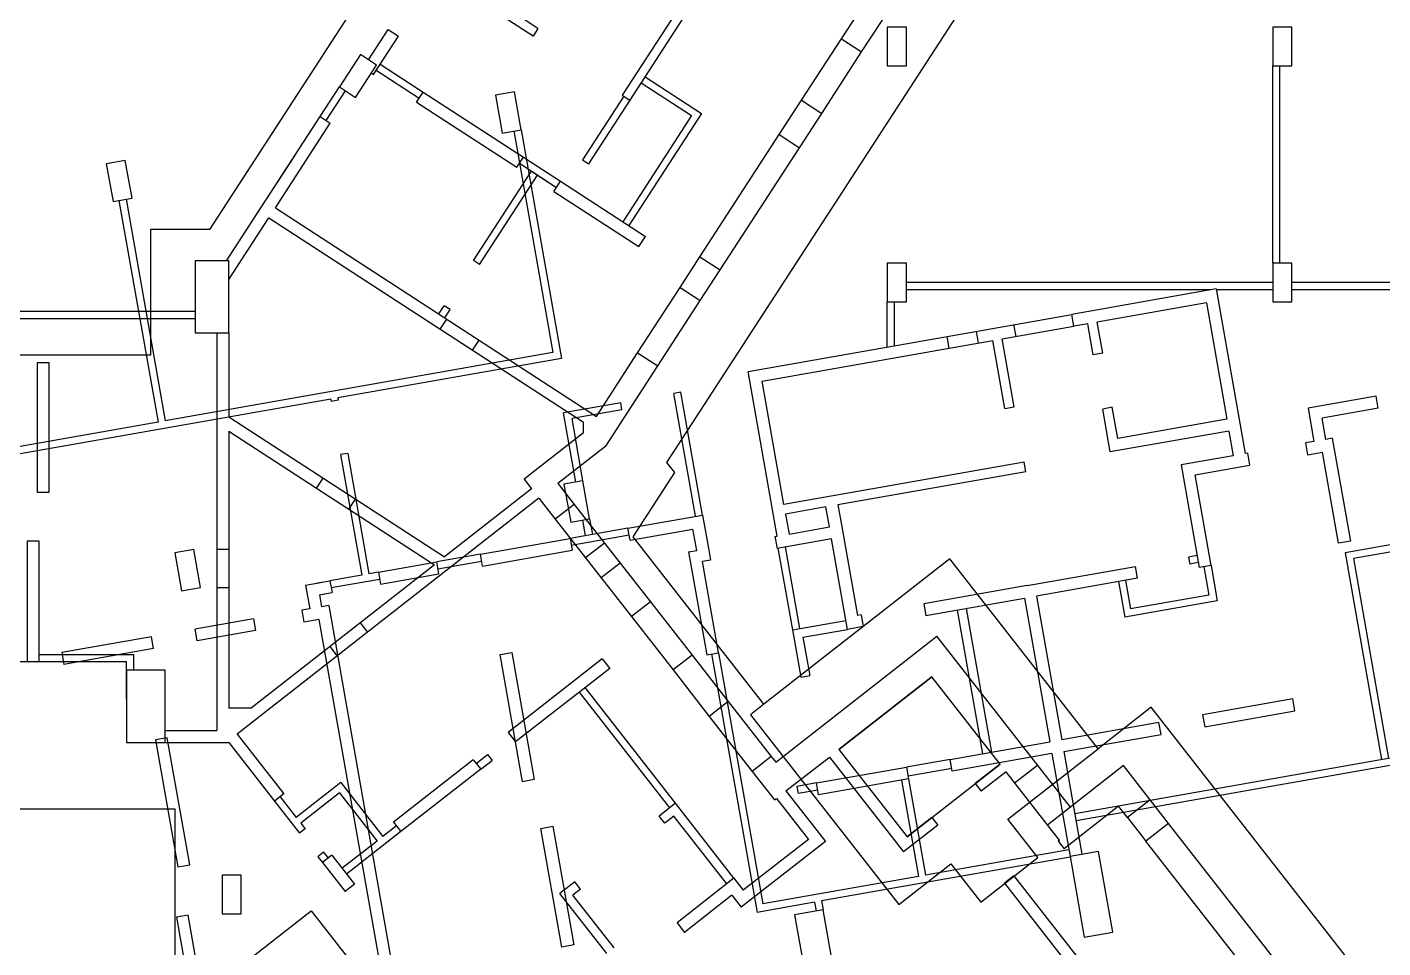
# Model space of a CAD drawing. Header units: metres. Extents: x -681087 to 1033303, y 74272 to 2630761.
# Drawn here: x 54188 to 82328, y 2317198 to 2336304 of the extents above; entities that cross this region are included whole.
import ezdxf

# ---------------------------------------------------------------- set-up
doc = ezdxf.new("R2010")
doc.units = ezdxf.units.M
for name, color, linetype in [('SKELETON_CLEAN', 7, 'Continuous'), ('SKELETON_ISOLATED', 1, 'Continuous'), ('SKELETON_ORIGINAL', 8, 'Continuous')]:
    doc.layers.add(name, color=color, linetype=linetype)

msp = doc.modelspace()

# ---------------------------------------------------------------- linework, layer by layer
at = {"layer": 'SKELETON_CLEAN'}
for p, q in [((67468, 2327272), (79208, 2345349)), ((62025, 2338342), (57976, 2332108)), ((64688, 2336118), (62721, 2337395)), ((67862, 2336930), (66539, 2334892)), ((68021, 2336826), (66698, 2334788)), ((71090, 2336062), (71727, 2337043)), ((71509, 2335789), (72147, 2336770)), ((64791, 2336277), (64460, 2336492)), ((61275, 2335627), (61683, 2336256)), ((61683, 2336256), (61893, 2336120)), ((64791, 2336277), (64688, 2336118)), ((72441, 2336304), (72041, 2336304)), ((72041, 2336304), (72041, 2335504)), ((72441, 2335504), (72441, 2336304)), ((80441, 2336304), (80041, 2336304)), ((80041, 2336304), (80041, 2335504)), ((80441, 2335504), (80441, 2336304)), ((61376, 2335323), (61893, 2336120)), ((70262, 2334787), (71090, 2336062)), ((71090, 2336062), (71509, 2335789)), ((61107, 2335736), (60671, 2335065)), ((61443, 2335518), (61107, 2335736)), ((70681, 2334514), (71509, 2335789)), ((61007, 2334847), (61443, 2335518)), ((61515, 2335537), (62408, 2334957)), ((72041, 2335504), (72441, 2335504)), ((80041, 2331404), (80041, 2335504)), ((80041, 2335504), (80441, 2335504)), ((61334, 2335350), (61376, 2335323)), ((66932, 2335149), (67980, 2334468)), ((67014, 2335275), (68188, 2334512)), ((60271, 2334449), (60671, 2335065)), ((60671, 2335065), (61007, 2334847)), ((62272, 2334747), (62408, 2334957)), ((62408, 2334957), (64488, 2333606)), ((64301, 2334964), (63907, 2334895)), ((63907, 2334895), (64046, 2334107)), ((64440, 2334176), (64301, 2334964)), ((66572, 2334870), (65714, 2333549)), ((66539, 2334892), (66698, 2334788)), ((62272, 2334747), (64351, 2333397)), ((66698, 2334788), (65840, 2333467)), ((69799, 2334074), (70262, 2334787)), ((70262, 2334787), (70681, 2334514)), ((59340, 2332555), (60481, 2334313)), ((60271, 2334449), (60481, 2334313)), ((67980, 2334468), (66551, 2332267)), ((68188, 2334512), (66677, 2332185)), ((70219, 2333802), (70681, 2334514)), ((64046, 2334107), (64440, 2334176)), ((64293, 2334150), (65103, 2329552)), ((64440, 2334176), (65277, 2329430)), ((68154, 2331541), (69799, 2334074)), ((69799, 2334074), (70219, 2333802)), ((68574, 2331269), (70219, 2333802)), ((56226, 2333540), (55832, 2333471)), ((55832, 2333471), (55971, 2332683)), ((56365, 2332753), (56226, 2333540)), ((64351, 2333397), (64488, 2333606)), ((64406, 2333481), (64658, 2333317)), ((64488, 2333606), (65259, 2333105)), ((65714, 2333549), (65840, 2333467)), ((63454, 2331464), (64658, 2333317)), ((63580, 2331382), (64783, 2333235)), ((65123, 2332896), (65259, 2333105)), ((65123, 2332896), (66884, 2331752)), ((65259, 2333105), (67020, 2331962)), ((55971, 2332683), (56365, 2332753)), ((56094, 2332705), (56905, 2328106)), ((56242, 2332731), (57053, 2328132)), ((59340, 2332555), (66003, 2328228)), ((58373, 2331066), (59204, 2332346)), ((59204, 2332346), (65736, 2328104)), ((57976, 2332108), (56748, 2332108)), ((56748, 2332108), (56748, 2329498)), ((66884, 2331752), (67020, 2331962)), ((58373, 2331458), (57673, 2331458)), ((57673, 2331458), (57673, 2329958)), ((58373, 2329958), (58373, 2331458)), ((63580, 2331382), (63454, 2331464)), ((67740, 2330904), (68154, 2331541)), ((68154, 2331541), (68574, 2331269)), ((68160, 2330631), (68574, 2331269)), ((72441, 2331404), (72041, 2331404)), ((72041, 2331404), (72041, 2330604)), ((72441, 2330604), (72441, 2331404)), ((80441, 2331404), (80041, 2331404)), ((80041, 2331404), (80041, 2330604)), ((80441, 2330604), (80441, 2331404)), ((66858, 2329545), (67740, 2330904)), ((67740, 2330904), (68160, 2330631)), ((78866, 2330872), (75873, 2330344)), ((78866, 2330872), (79469, 2327455)), ((67277, 2329273), (68160, 2330631)), ((72041, 2329671), (72041, 2330604)), ((72041, 2330604), (72441, 2330604)), ((78664, 2330582), (76399, 2330183)), ((78664, 2330582), (79089, 2328170)), ((80041, 2330604), (80441, 2330604)), ((62732, 2330352), (62844, 2330524)), ((62970, 2330443), (62844, 2330524)), ((62858, 2330271), (62970, 2330443)), ((73283, 2329887), (75873, 2330344)), ((75916, 2330098), (75873, 2330344)), ((51578, 2330258), (57673, 2330258)), ((74429, 2329836), (75916, 2330098)), ((76202, 2330148), (75916, 2330098)), ((76315, 2329503), (76202, 2330148)), ((76512, 2329538), (76399, 2330183)), ((57673, 2329958), (58373, 2329958)), ((58123, 2329958), (58123, 2321708)), ((58373, 2329958), (58373, 2328217)), ((69156, 2329160), (73283, 2329887)), ((73326, 2329641), (73283, 2329887)), ((73326, 2329641), (74232, 2329801)), ((74480, 2328393), (74232, 2329801)), ((74677, 2328427), (74429, 2329836)), ((56748, 2329498), (52777, 2329498)), ((65103, 2329552), (57053, 2328132)), ((66003, 2328228), (66858, 2329545)), ((66858, 2329545), (67277, 2329273)), ((69446, 2328957), (73326, 2329641)), ((76512, 2329538), (76315, 2329503)), ((54648, 2329338), (54398, 2329338)), ((54398, 2329338), (54398, 2326658)), ((54648, 2326658), (54648, 2329338)), ((65277, 2329430), (60639, 2328612)), ((66197, 2327608), (67277, 2329273)), ((69759, 2325742), (69156, 2329160)), ((69897, 2326396), (69446, 2328957)), ((60639, 2328612), (60647, 2328563)), ((67759, 2328731), (67612, 2328705)), ((68062, 2326154), (67612, 2328705)), ((68209, 2326180), (67759, 2328731)), ((82189, 2328645), (80775, 2328396)), ((82232, 2328399), (82189, 2328645)), ((60491, 2328586), (43777, 2325639)), ((60491, 2328586), (60500, 2328537)), ((60647, 2328563), (60500, 2328537)), ((66509, 2328510), (65324, 2328301)), ((66535, 2328362), (65498, 2328180)), ((66535, 2328362), (66509, 2328510)), ((74480, 2328393), (74677, 2328427)), ((76710, 2328415), (76513, 2328380)), ((76670, 2327489), (76513, 2328380)), ((76824, 2327770), (76710, 2328415)), ((80775, 2328396), (80897, 2327706)), ((82232, 2328399), (81065, 2328193)), ((56905, 2328106), (48583, 2326639)), ((58373, 2328217), (62849, 2325310)), ((65578, 2326863), (65324, 2328301)), ((65725, 2326889), (65498, 2328180)), ((65736, 2327883), (65736, 2328104)), ((79089, 2328170), (76824, 2327770)), ((81143, 2327750), (81065, 2328193)), ((58373, 2327919), (58373, 2322175)), ((58373, 2327919), (62641, 2325147)), ((65736, 2327883), (64504, 2326921)), ((79132, 2327923), (76670, 2327489)), ((79132, 2327923), (79223, 2327411)), ((81276, 2327773), (81143, 2327750)), ((81276, 2327773), (81653, 2325636)), ((66197, 2327608), (65206, 2326834)), ((80897, 2327706), (80720, 2327675)), ((80720, 2327675), (80763, 2327429)), ((80763, 2327429), (81073, 2327484)), ((81407, 2325593), (81073, 2327484)), ((60842, 2327460), (60694, 2327434)), ((60694, 2327434), (61135, 2324933)), ((60842, 2327460), (61283, 2324959)), ((67631, 2327063), (67468, 2327272)), ((74880, 2327275), (69897, 2326396)), ((74915, 2327078), (74880, 2327275)), ((79223, 2327411), (78139, 2327220)), ((78139, 2327220), (78515, 2325093)), ((78429, 2327017), (79562, 2327217)), ((79518, 2327463), (79469, 2327455)), ((79518, 2327463), (79562, 2327217)), ((64504, 2326921), (64658, 2326724)), ((66766, 2325731), (67631, 2327063)), ((74915, 2327078), (71015, 2326391)), ((78761, 2325136), (78429, 2327017)), ((54398, 2326658), (54648, 2326658)), ((64658, 2326724), (62849, 2325310)), ((65206, 2326834), (65305, 2326708)), ((65237, 2326795), (65545, 2326401)), ((65725, 2326889), (65331, 2326819)), ((65331, 2326819), (65470, 2326032)), ((65864, 2326101), (65725, 2326889)), ((64812, 2326527), (58551, 2321635)), ((64812, 2326527), (65151, 2326093)), ((65545, 2326401), (65151, 2326093)), ((65545, 2326401), (66173, 2325597)), ((71015, 2326391), (71088, 2325977)), ((65151, 2326093), (65779, 2325289)), ((65470, 2326032), (65864, 2326101)), ((65864, 2326101), (65921, 2325777)), ((66658, 2325907), (68209, 2326180)), ((68209, 2326180), (68331, 2325491)), ((70769, 2326347), (69932, 2326200)), ((69932, 2326200), (70005, 2325786)), ((70842, 2325934), (70769, 2326347)), ((85639, 2326121), (81543, 2325398)), ((66658, 2325907), (65457, 2325695)), ((66702, 2325660), (66658, 2325907)), ((66702, 2325660), (68006, 2325890)), ((68085, 2325447), (68006, 2325890)), ((70005, 2325786), (70842, 2325934)), ((71088, 2325977), (71420, 2324096)), ((85665, 2325973), (81716, 2325277)), ((54438, 2325638), (54188, 2325638)), ((54188, 2325638), (54188, 2323138)), ((54438, 2323138), (54438, 2325638)), ((63595, 2325367), (65457, 2325695)), ((65457, 2325695), (65500, 2325449)), ((66173, 2325597), (65779, 2325289)), ((66173, 2325597), (66496, 2325184)), ((69481, 2322256), (66766, 2325731)), ((69710, 2325734), (69759, 2325742)), ((69710, 2325734), (69753, 2325488)), ((70885, 2325687), (69753, 2325488)), ((71217, 2323806), (70885, 2325687)), ((81653, 2325636), (81407, 2325593)), ((57650, 2325465), (57256, 2325396)), ((57256, 2325396), (57395, 2324608)), ((57789, 2324677), (57650, 2325465)), ((63595, 2325367), (62689, 2325207)), ((63639, 2325120), (63595, 2325367)), ((63639, 2325120), (65500, 2325449)), ((65779, 2325289), (66102, 2324876)), ((67917, 2325418), (68085, 2325447)), ((67917, 2325418), (68294, 2323281)), ((68374, 2325244), (68207, 2325215)), ((68331, 2325491), (68374, 2325244)), ((73339, 2325269), (69481, 2322256)), ((69773, 2325491), (70071, 2323797)), ((76417, 2321329), (73339, 2325269)), ((78471, 2325339), (78294, 2325308)), ((78294, 2325308), (78320, 2325160)), ((81543, 2325398), (82300, 2321105)), ((81716, 2325277), (82447, 2321131)), ((62641, 2325147), (58836, 2322175)), ((61478, 2324993), (61283, 2324959)), ((61478, 2324993), (62689, 2325207)), ((61478, 2324993), (61521, 2324747)), ((61521, 2324747), (62733, 2324961)), ((62733, 2324961), (62689, 2325207)), ((66496, 2325184), (66102, 2324876)), ((66496, 2325184), (67124, 2324380)), ((68540, 2323324), (68207, 2325215)), ((74946, 2324718), (77191, 2325114)), ((77234, 2324867), (77191, 2325114)), ((78497, 2325192), (78320, 2325160)), ((78761, 2325136), (78515, 2325093)), ((78613, 2325110), (78717, 2324520)), ((78761, 2325136), (78891, 2324398)), ((57395, 2324608), (57789, 2324677)), ((59966, 2324727), (60321, 2324789)), ((59966, 2324727), (60053, 2324234)), ((60213, 2324770), (60474, 2324816)), ((61135, 2324933), (60474, 2324816)), ((60474, 2324816), (60517, 2324570)), ((66102, 2324876), (66730, 2324072)), ((74946, 2324718), (72799, 2324339)), ((77234, 2324867), (75137, 2324497)), ((76840, 2324798), (76971, 2324059)), ((76988, 2324824), (77092, 2324233)), ((60256, 2324524), (60364, 2324543)), ((60256, 2324524), (60299, 2324278)), ((60281, 2324528), (60517, 2324570)), ((72842, 2324093), (74890, 2324454)), ((74890, 2324454), (75416, 2321475)), ((75137, 2324497), (75662, 2321518)), ((78891, 2324398), (76971, 2324059)), ((78717, 2324520), (77092, 2324233)), ((60053, 2324234), (59891, 2324206)), ((59891, 2324206), (59934, 2323959)), ((60447, 2324304), (60299, 2324278)), ((60447, 2324304), (61836, 2316425)), ((67124, 2324380), (66730, 2324072)), ((67124, 2324380), (67989, 2323273)), ((71499, 2324110), (71420, 2324096)), ((71499, 2324110), (71542, 2323864)), ((72799, 2324339), (72842, 2324093)), ((58886, 2324028), (57675, 2323815)), ((58886, 2324028), (58930, 2323782)), ((60244, 2324014), (59934, 2323959)), ((60244, 2324014), (61894, 2314658)), ((66730, 2324072), (67595, 2322965)), ((70071, 2323797), (71184, 2323993)), ((71542, 2323864), (71217, 2323806)), ((56769, 2323655), (54908, 2323327)), ((56812, 2323409), (56769, 2323655)), ((57718, 2323569), (57675, 2323815)), ((58930, 2323782), (57718, 2323569)), ((69725, 2321050), (73070, 2323664)), ((70071, 2323797), (70244, 2322817)), ((70291, 2323643), (71217, 2323806)), ((70291, 2323643), (70431, 2322850)), ((75841, 2320118), (73070, 2323664)), ((54438, 2323288), (56403, 2323288)), ((54908, 2323327), (54951, 2323081)), ((56812, 2323409), (54951, 2323081)), ((56403, 2322958), (56403, 2323288)), ((64003, 2323286), (64249, 2323329)), ((64468, 2320646), (64003, 2323286)), ((64249, 2323329), (64715, 2320690)), ((67989, 2323273), (67595, 2322965)), ((67989, 2323273), (68740, 2322311)), ((68294, 2323281), (68540, 2323324)), ((68392, 2323298), (69338, 2317936)), ((68540, 2323324), (69460, 2318110)), ((50138, 2323138), (54223, 2323138)), ((54188, 2323138), (54438, 2323138)), ((54403, 2323138), (56253, 2323138)), ((56253, 2322358), (56253, 2323138)), ((66127, 2323195), (64173, 2321668)), ((66281, 2322998), (64327, 2321471)), ((66127, 2323195), (66281, 2322998)), ((57053, 2322958), (56253, 2322958)), ((56253, 2322958), (56253, 2321458)), ((57053, 2321458), (57053, 2322958)), ((67595, 2322965), (68346, 2322003)), ((70244, 2322817), (70431, 2322850)), ((71036, 2321313), (72967, 2322822)), ((74383, 2321009), (72967, 2322822)), ((67643, 2320198), (65769, 2322598)), ((58836, 2322175), (58373, 2322175)), ((68740, 2322311), (68346, 2322003)), ((68740, 2322311), (69633, 2321169)), ((69481, 2322256), (69201, 2322037)), ((77520, 2322191), (76417, 2321329)), ((81890, 2316598), (77520, 2322191)), ((80458, 2322364), (78587, 2322034)), ((80501, 2322118), (80458, 2322364)), ((68346, 2322003), (69239, 2320861)), ((69201, 2322037), (72280, 2318097)), ((77681, 2321874), (75662, 2321518)), ((77724, 2321628), (77681, 2321874)), ((78587, 2322034), (78630, 2321788)), ((78630, 2321788), (80501, 2322118)), ((57053, 2321708), (58123, 2321708)), ((58551, 2321635), (59518, 2320398)), ((64173, 2321668), (64327, 2321471)), ((75705, 2321272), (77724, 2321628)), ((84988, 2321579), (75933, 2319982)), ((56253, 2321458), (57053, 2321458)), ((57098, 2321560), (56851, 2321517)), ((56851, 2321517), (57317, 2318878)), ((57053, 2321458), (58373, 2321458)), ((57563, 2318921), (57098, 2321560)), ((58373, 2321458), (59321, 2320244)), ((71036, 2321313), (72452, 2319501)), ((73348, 2321110), (75416, 2321475)), ((74545, 2319867), (76417, 2321329)), ((85014, 2321431), (75959, 2319834)), ((63448, 2321102), (61793, 2319809)), ((63448, 2321102), (63602, 2320905)), ((63509, 2321023), (63746, 2321208)), ((63602, 2320905), (63838, 2321089)), ((63746, 2321208), (63838, 2321089)), ((69633, 2321169), (69239, 2320861)), ((69633, 2321169), (69725, 2321050)), ((69937, 2320454), (70839, 2321159)), ((70839, 2321159), (72378, 2319189)), ((73348, 2321110), (72442, 2320951)), ((72452, 2319501), (74383, 2321009)), ((73391, 2320864), (73348, 2321110)), ((75459, 2321229), (73391, 2320864)), ((74383, 2321009), (73867, 2320606)), ((75459, 2321229), (75835, 2319097)), ((75705, 2321272), (76081, 2319140)), ((63602, 2320905), (61947, 2319612)), ((69239, 2320861), (69700, 2320270)), ((70571, 2320621), (72442, 2320951)), ((72442, 2320951), (72485, 2320704)), ((74506, 2320852), (73990, 2320448)), ((75485, 2319599), (74506, 2320852)), ((76944, 2320980), (75368, 2319748)), ((77498, 2320271), (76944, 2320980)), ((60697, 2320627), (59775, 2319907)), ((60697, 2320627), (61571, 2319508)), ((64715, 2320690), (64468, 2320646)), ((69937, 2320454), (70756, 2319406)), ((70571, 2320621), (70167, 2320549)), ((70167, 2320549), (70193, 2320402)), ((70597, 2320473), (70193, 2320402)), ((70614, 2320374), (70571, 2320621)), ((72485, 2320704), (70614, 2320374)), ((72337, 2320678), (72690, 2318679)), ((72485, 2320704), (72838, 2318705)), ((73867, 2320606), (73990, 2320448)), ((59518, 2320398), (59321, 2320244)), ((59321, 2320244), (59841, 2319578)), ((59439, 2320336), (59775, 2319907)), ((60671, 2320417), (59867, 2319789)), ((60671, 2320417), (61453, 2319416)), ((67643, 2320198), (67305, 2319933)), ((68859, 2318642), (67643, 2320198)), ((69700, 2320270), (69740, 2320301)), ((69740, 2320301), (70405, 2319450)), ((77498, 2320271), (77025, 2319901)), ((77880, 2319782), (77498, 2320271)), ((45098, 2320083), (57251, 2320083)), ((57251, 2320083), (57251, 2316808)), ((67422, 2319784), (67305, 2319933)), ((67611, 2319931), (67422, 2319784)), ((68710, 2318525), (67611, 2319931)), ((72968, 2319904), (72452, 2319501)), ((72968, 2319904), (73091, 2319747)), ((76840, 2320138), (75714, 2319257)), ((77025, 2319901), (76840, 2320138)), ((77025, 2319901), (77407, 2319413)), ((59959, 2319671), (59841, 2319578)), ((59867, 2319789), (59959, 2319671)), ((61947, 2319612), (60820, 2318731)), ((61855, 2319730), (61571, 2319508)), ((61793, 2319809), (61947, 2319612)), ((64852, 2319678), (65098, 2319722)), ((65286, 2317216), (64852, 2319678)), ((65098, 2319722), (65533, 2317260)), ((73091, 2319747), (72378, 2319189)), ((75168, 2319071), (74545, 2319867)), ((77880, 2319782), (77407, 2319413)), ((80613, 2316283), (77880, 2319782)), ((61453, 2319416), (60728, 2318850)), ((70756, 2319406), (69010, 2318043)), ((70405, 2319450), (69053, 2318394)), ((75614, 2319433), (75485, 2319599)), ((75614, 2319433), (75590, 2319415)), ((75590, 2319415), (75714, 2319257)), ((79771, 2316387), (77407, 2319413)), ((60341, 2319182), (60223, 2319090)), ((60223, 2319090), (60318, 2318967)), ((60515, 2319121), (60318, 2318967)), ((60341, 2319182), (60437, 2319060)), ((60515, 2319121), (60983, 2318523)), ((75838, 2319082), (70677, 2318172)), ((75812, 2319230), (72838, 2318705)), ((73986, 2318147), (75168, 2319071)), ((76426, 2319201), (75835, 2319097)), ((75835, 2319097), (76130, 2317423)), ((76721, 2317527), (76426, 2319201)), ((57317, 2318878), (57563, 2318921)), ((60318, 2318967), (60786, 2318369)), ((72280, 2318097), (73363, 2318944)), ((73363, 2318944), (73986, 2318147)), ((58634, 2318708), (58234, 2318708)), ((58234, 2318708), (58234, 2317908)), ((58634, 2317908), (58634, 2318708)), ((60983, 2318523), (60786, 2318369)), ((65555, 2318567), (65248, 2318327)), ((65672, 2318417), (65555, 2318567)), ((68859, 2318642), (67677, 2317718)), ((68859, 2318642), (69053, 2318394)), ((72690, 2318679), (69460, 2318110)), ((74668, 2318694), (74471, 2318541)), ((74471, 2318541), (75968, 2316626)), ((74668, 2318694), (77722, 2314786)), ((66221, 2317082), (65248, 2318327)), ((65672, 2318417), (65515, 2318294)), ((66370, 2317198), (65515, 2318294)), ((68816, 2318291), (67831, 2317521)), ((68816, 2318291), (69010, 2318043)), ((58598, 2316808), (60084, 2317968)), ((60084, 2317968), (64031, 2312916)), ((70530, 2318146), (69338, 2317936)), ((70709, 2317990), (70119, 2317886)), ((70530, 2318146), (70562, 2317964)), ((70677, 2318172), (70709, 2317990)), ((70970, 2316513), (70709, 2317990)), ((57533, 2317880), (57287, 2317837)), ((57287, 2317837), (57721, 2315375)), ((57967, 2315418), (57533, 2317880)), ((58234, 2317908), (58634, 2317908)), ((67677, 2317718), (67831, 2317521)), ((70119, 2317886), (70379, 2316408)), ((76130, 2317423), (76721, 2317527)), ((65533, 2317260), (65286, 2317216))]:
    msp.add_line(p, q, dxfattribs=at)
at = {"layer": 'SKELETON_ISOLATED'}
for p, q in [((61433, 2335411), (62326, 2334831)), ((80191, 2331404), (80191, 2335504)), ((60397, 2334367), (60797, 2334983)), ((59144, 2332713), (59744, 2333637)), ((64595, 2333358), (65178, 2332979)), ((58329, 2331458), (59130, 2332692)), ((80041, 2331004), (72441, 2331004)), ((88241, 2331004), (80441, 2331004)), ((72191, 2329697), (72191, 2330604)), ((78754, 2330854), (72441, 2330854)), ((80041, 2330854), (78868, 2330854)), ((88241, 2330854), (80441, 2330854)), ((51578, 2330408), (57673, 2330408)), ((62764, 2330034), (62900, 2330244)), ((74715, 2329886), (74671, 2330132)), ((63435, 2329598), (63571, 2329808)), ((73937, 2329749), (73893, 2329995)), ((60193, 2326737), (60330, 2326947)), ((60864, 2326301), (61001, 2326511)), ((65717, 2326075), (65774, 2325751)), ((66684, 2325759), (65483, 2325547)), ((69920, 2325517), (70219, 2323823)), ((58373, 2325468), (58123, 2325468)), ((63621, 2325219), (62715, 2325059)), ((58373, 2324668), (58123, 2324668)), ((61504, 2324845), (60500, 2324668)), ((73492, 2324207), (74017, 2321228)), ((73679, 2324240), (74204, 2321261)), ((61100, 2323944), (61254, 2323747)), ((60470, 2323451), (60624, 2323254)), ((67525, 2320106), (65651, 2322505)), ((73381, 2320923), (72475, 2320763)), ((74684, 2320623), (75157, 2320993))]:
    msp.add_line(p, q, dxfattribs=at)
at = {"layer": 'SKELETON_ORIGINAL'}
for p, q in [((67468, 2327272), (79208, 2345349)), ((62025, 2338342), (57976, 2332108)), ((64688, 2336118), (62721, 2337395)), ((67862, 2336930), (66539, 2334892)), ((68021, 2336826), (66698, 2334788)), ((71090, 2336062), (71727, 2337043)), ((71509, 2335789), (72147, 2336770)), ((64791, 2336277), (64460, 2336492)), ((61275, 2335627), (61683, 2336256)), ((61683, 2336256), (61893, 2336120)), ((64791, 2336277), (64688, 2336118)), ((72441, 2336304), (72041, 2336304)), ((72041, 2336304), (72041, 2335504)), ((72441, 2335504), (72441, 2336304)), ((80441, 2336304), (80041, 2336304)), ((80041, 2336304), (80041, 2335504)), ((80441, 2335504), (80441, 2336304)), ((61376, 2335323), (61893, 2336120)), ((70262, 2334787), (71090, 2336062)), ((71090, 2336062), (71509, 2335789)), ((61107, 2335736), (60671, 2335065)), ((61107, 2335736), (60671, 2335065)), ((61443, 2335518), (61107, 2335736)), ((61443, 2335518), (61107, 2335736)), ((70681, 2334514), (71509, 2335789)), ((61007, 2334847), (61443, 2335518)), ((61007, 2334847), (61443, 2335518)), ((61433, 2335411), (62326, 2334831)), ((61515, 2335537), (62408, 2334957)), ((72041, 2335504), (72441, 2335504)), ((80041, 2331404), (80041, 2335504)), ((80041, 2335504), (80441, 2335504)), ((80191, 2331404), (80191, 2335504)), ((61334, 2335350), (61376, 2335323)), ((66932, 2335149), (67980, 2334468)), ((67014, 2335275), (68188, 2334512)), ((60271, 2334449), (60671, 2335065)), ((60397, 2334367), (60797, 2334983)), ((60671, 2335065), (61007, 2334847)), ((60671, 2335065), (61007, 2334847)), ((62272, 2334747), (62408, 2334957)), ((62408, 2334957), (64488, 2333606)), ((64301, 2334964), (63907, 2334895)), ((63907, 2334895), (64046, 2334107)), ((64440, 2334176), (64301, 2334964)), ((66572, 2334870), (65714, 2333549)), ((66539, 2334892), (66698, 2334788)), ((62272, 2334747), (64351, 2333397)), ((66698, 2334788), (65840, 2333467)), ((69799, 2334074), (70262, 2334787)), ((70262, 2334787), (70681, 2334514)), ((59157, 2332734), (60271, 2334449)), ((59340, 2332555), (60481, 2334313)), ((60271, 2334449), (60481, 2334313)), ((67980, 2334468), (66551, 2332267)), ((68188, 2334512), (66677, 2332185)), ((70219, 2333802), (70681, 2334514)), ((64046, 2334107), (64440, 2334176)), ((64293, 2334150), (65103, 2329552)), ((64440, 2334176), (65277, 2329430)), ((68154, 2331541), (69799, 2334074)), ((69799, 2334074), (70219, 2333802)), ((68574, 2331269), (70219, 2333802)), ((56226, 2333540), (55832, 2333471)), ((55832, 2333471), (55971, 2332683)), ((56365, 2332753), (56226, 2333540)), ((64351, 2333397), (64488, 2333606)), ((64406, 2333481), (65178, 2332979)), ((64406, 2333481), (64658, 2333317)), ((64488, 2333606), (65259, 2333105)), ((64488, 2333606), (65259, 2333105)), ((65714, 2333549), (65840, 2333467)), ((63454, 2331464), (64658, 2333317)), ((63580, 2331382), (64783, 2333235)), ((64783, 2333235), (65178, 2332979)), ((65123, 2332896), (65259, 2333105)), ((65123, 2332896), (66884, 2331752)), ((65259, 2333105), (67020, 2331962)), ((55971, 2332683), (56365, 2332753)), ((56094, 2332705), (56905, 2328106)), ((56242, 2332731), (57053, 2328132)), ((58329, 2331458), (59130, 2332692)), ((59130, 2332692), (59217, 2332826)), ((59340, 2332555), (66003, 2328228)), ((58373, 2331066), (59204, 2332346)), ((59204, 2332346), (65736, 2328104)), ((57976, 2332108), (56748, 2332108)), ((56748, 2332108), (56748, 2329498)), ((66884, 2331752), (67020, 2331962)), ((58373, 2331458), (57673, 2331458)), ((57673, 2331458), (57673, 2329958)), ((58373, 2331458), (57673, 2331458)), ((57673, 2331458), (57673, 2329958)), ((58373, 2329958), (58373, 2331458)), ((58373, 2329958), (58373, 2331458)), ((63580, 2331382), (63454, 2331464)), ((67740, 2330904), (68154, 2331541)), ((68154, 2331541), (68574, 2331269)), ((68160, 2330631), (68574, 2331269)), ((72441, 2331404), (72041, 2331404)), ((72041, 2331404), (72041, 2330604)), ((72441, 2330604), (72441, 2331404)), ((80441, 2331404), (80041, 2331404)), ((80041, 2331404), (80041, 2330604)), ((80441, 2330604), (80441, 2331404)), ((66858, 2329545), (67740, 2330904)), ((67740, 2330904), (68160, 2330631)), ((80041, 2331004), (72441, 2331004)), ((78866, 2330872), (75873, 2330344)), ((78866, 2330872), (79469, 2327455)), ((88241, 2331004), (80441, 2331004)), ((67277, 2329273), (68160, 2330631)), ((72041, 2329671), (72041, 2330604)), ((72041, 2330604), (72441, 2330604)), ((72191, 2329697), (72191, 2330604)), ((78754, 2330854), (72441, 2330854)), ((78664, 2330582), (76399, 2330183)), ((78664, 2330582), (79089, 2328170)), ((80041, 2330854), (78868, 2330854)), ((80041, 2330604), (80441, 2330604)), ((88241, 2330854), (80441, 2330854)), ((51578, 2330408), (57673, 2330408)), ((62732, 2330352), (62844, 2330524)), ((62970, 2330443), (62844, 2330524)), ((62858, 2330271), (62970, 2330443)), ((73283, 2329887), (75873, 2330344)), ((75916, 2330098), (75873, 2330344)), ((51578, 2330258), (57673, 2330258)), ((62764, 2330034), (62900, 2330244)), ((74429, 2329836), (75916, 2330098)), ((74715, 2329886), (74671, 2330132)), ((76202, 2330148), (75916, 2330098)), ((76315, 2329503), (76202, 2330148)), ((76512, 2329538), (76399, 2330183)), ((57673, 2329958), (58373, 2329958)), ((57673, 2329958), (58373, 2329958)), ((58123, 2329958), (58123, 2321708)), ((58373, 2329958), (58373, 2328217)), ((63435, 2329598), (63571, 2329808)), ((69156, 2329160), (73283, 2329887)), ((73326, 2329641), (73283, 2329887)), ((73326, 2329641), (74232, 2329801)), ((73937, 2329749), (73893, 2329995)), ((74480, 2328393), (74232, 2329801)), ((74677, 2328427), (74429, 2329836)), ((56748, 2329498), (52777, 2329498)), ((65103, 2329552), (57053, 2328132)), ((66003, 2328228), (66858, 2329545)), ((66858, 2329545), (67277, 2329273)), ((69446, 2328957), (73326, 2329641)), ((76512, 2329538), (76315, 2329503)), ((54648, 2329338), (54398, 2329338)), ((54398, 2329338), (54398, 2326658)), ((54648, 2326658), (54648, 2329338)), ((65277, 2329430), (60639, 2328612)), ((66197, 2327608), (67277, 2329273)), ((69759, 2325742), (69156, 2329160)), ((69897, 2326396), (69446, 2328957)), ((60639, 2328612), (60647, 2328563)), ((67759, 2328731), (67612, 2328705)), ((68062, 2326154), (67612, 2328705)), ((68209, 2326180), (67759, 2328731)), ((82189, 2328645), (80775, 2328396)), ((82232, 2328399), (82189, 2328645)), ((60491, 2328586), (43777, 2325639)), ((60491, 2328586), (60500, 2328537)), ((60647, 2328563), (60500, 2328537)), ((66509, 2328510), (65324, 2328301)), ((66535, 2328362), (65498, 2328180)), ((66535, 2328362), (66509, 2328510)), ((74480, 2328393), (74677, 2328427)), ((76710, 2328415), (76513, 2328380)), ((76670, 2327489), (76513, 2328380)), ((76824, 2327770), (76710, 2328415)), ((80775, 2328396), (80897, 2327706)), ((82232, 2328399), (81065, 2328193)), ((56905, 2328106), (48583, 2326639)), ((58373, 2328217), (62849, 2325310)), ((65578, 2326863), (65324, 2328301)), ((65725, 2326889), (65498, 2328180)), ((65736, 2327883), (65736, 2328104)), ((79089, 2328170), (76824, 2327770)), ((81143, 2327750), (81065, 2328193)), ((58373, 2327919), (58373, 2322175)), ((58373, 2327919), (62641, 2325147)), ((65736, 2327883), (64504, 2326921)), ((79132, 2327923), (76670, 2327489)), ((79132, 2327923), (79223, 2327411)), ((81276, 2327773), (81143, 2327750)), ((81276, 2327773), (81653, 2325636)), ((66197, 2327608), (65206, 2326834)), ((80897, 2327706), (80720, 2327675)), ((80720, 2327675), (80763, 2327429)), ((80763, 2327429), (81073, 2327484)), ((81407, 2325593), (81073, 2327484)), ((60842, 2327460), (60694, 2327434)), ((60694, 2327434), (61135, 2324933)), ((60842, 2327460), (61283, 2324959)), ((67631, 2327063), (67468, 2327272)), ((74880, 2327275), (69897, 2326396)), ((74915, 2327078), (74880, 2327275)), ((79223, 2327411), (78139, 2327220)), ((78139, 2327220), (78515, 2325093)), ((78429, 2327017), (79562, 2327217)), ((79518, 2327463), (79469, 2327455)), ((79518, 2327463), (79562, 2327217)), ((60193, 2326737), (60330, 2326947)), ((64504, 2326921), (64658, 2326724)), ((66766, 2325731), (67631, 2327063)), ((74915, 2327078), (71015, 2326391)), ((78761, 2325136), (78429, 2327017)), ((54398, 2326658), (54648, 2326658)), ((64658, 2326724), (62849, 2325310)), ((65206, 2326834), (65305, 2326708)), ((65237, 2326795), (65545, 2326401)), ((65725, 2326889), (65331, 2326819)), ((65331, 2326819), (65470, 2326032)), ((65864, 2326101), (65725, 2326889)), ((64812, 2326527), (58551, 2321635)), ((60864, 2326301), (61001, 2326511)), ((64812, 2326527), (65151, 2326093)), ((65545, 2326401), (65151, 2326093)), ((65545, 2326401), (66173, 2325597)), ((71015, 2326391), (71088, 2325977)), ((65151, 2326093), (65779, 2325289)), ((65470, 2326032), (65864, 2326101)), ((65717, 2326075), (65774, 2325751)), ((65864, 2326101), (65921, 2325777)), ((66658, 2325907), (68209, 2326180)), ((68209, 2326180), (68331, 2325491)), ((70769, 2326347), (69932, 2326200)), ((69932, 2326200), (70005, 2325786)), ((70842, 2325934), (70769, 2326347)), ((85639, 2326121), (81543, 2325398)), ((66658, 2325907), (65457, 2325695)), ((66702, 2325660), (66658, 2325907)), ((66702, 2325660), (68006, 2325890)), ((68085, 2325447), (68006, 2325890)), ((70005, 2325786), (70842, 2325934)), ((71088, 2325977), (71420, 2324096)), ((85665, 2325973), (81716, 2325277)), ((54438, 2325638), (54188, 2325638)), ((54188, 2325638), (54188, 2323138)), ((54438, 2323138), (54438, 2325638)), ((63595, 2325367), (65457, 2325695)), ((65457, 2325695), (65500, 2325449)), ((66684, 2325759), (65483, 2325547)), ((66173, 2325597), (65779, 2325289)), ((66173, 2325597), (66496, 2325184)), ((69481, 2322256), (66766, 2325731)), ((69710, 2325734), (69759, 2325742)), ((69710, 2325734), (69753, 2325488)), ((70885, 2325687), (69753, 2325488)), ((69920, 2325517), (70219, 2323823)), ((71217, 2323806), (70885, 2325687)), ((81653, 2325636), (81407, 2325593)), ((57650, 2325465), (57256, 2325396)), ((57256, 2325396), (57395, 2324608)), ((57789, 2324677), (57650, 2325465)), ((58373, 2325468), (58123, 2325468)), ((63595, 2325367), (62689, 2325207)), ((63639, 2325120), (63595, 2325367)), ((63639, 2325120), (65500, 2325449)), ((65779, 2325289), (66102, 2324876)), ((67917, 2325418), (68085, 2325447)), ((67917, 2325418), (68294, 2323281)), ((68374, 2325244), (68207, 2325215)), ((68331, 2325491), (68374, 2325244)), ((73339, 2325269), (69481, 2322256)), ((73339, 2325269), (69481, 2322256)), ((69773, 2325491), (70071, 2323797)), ((76417, 2321329), (73339, 2325269)), ((76417, 2321329), (73339, 2325269)), ((78471, 2325339), (78294, 2325308)), ((78294, 2325308), (78320, 2325160)), ((81543, 2325398), (82300, 2321105)), ((81716, 2325277), (82447, 2321131)), ((62641, 2325147), (58836, 2322175)), ((61478, 2324993), (61283, 2324959)), ((61478, 2324993), (62689, 2325207)), ((61478, 2324993), (61521, 2324747)), ((61521, 2324747), (62733, 2324961)), ((62733, 2324961), (62689, 2325207)), ((63621, 2325219), (62715, 2325059)), ((66496, 2325184), (66102, 2324876)), ((66496, 2325184), (67124, 2324380)), ((68540, 2323324), (68207, 2325215)), ((74946, 2324718), (77191, 2325114)), ((77234, 2324867), (77191, 2325114)), ((78497, 2325192), (78320, 2325160)), ((78761, 2325136), (78515, 2325093)), ((78613, 2325110), (78717, 2324520)), ((78761, 2325136), (78891, 2324398)), ((57395, 2324608), (57789, 2324677)), ((58373, 2324668), (58123, 2324668)), ((59966, 2324727), (60321, 2324789)), ((59966, 2324727), (60053, 2324234)), ((60213, 2324770), (60474, 2324816)), ((61135, 2324933), (60474, 2324816)), ((60474, 2324816), (60517, 2324570)), ((61504, 2324845), (60500, 2324668)), ((66102, 2324876), (66730, 2324072)), ((74946, 2324718), (72799, 2324339)), ((77234, 2324867), (75137, 2324497)), ((76840, 2324798), (76971, 2324059)), ((76988, 2324824), (77092, 2324233)), ((60256, 2324524), (60364, 2324543)), ((60256, 2324524), (60299, 2324278)), ((60281, 2324528), (60517, 2324570)), ((72842, 2324093), (74890, 2324454)), ((74890, 2324454), (75416, 2321475)), ((75137, 2324497), (75662, 2321518)), ((78891, 2324398), (76971, 2324059)), ((78717, 2324520), (77092, 2324233)), ((60053, 2324234), (59891, 2324206)), ((59891, 2324206), (59934, 2323959)), ((60447, 2324304), (60299, 2324278)), ((60447, 2324304), (61836, 2316425)), ((67124, 2324380), (66730, 2324072)), ((67124, 2324380), (67989, 2323273)), ((71499, 2324110), (71420, 2324096)), ((71499, 2324110), (71542, 2323864)), ((72799, 2324339), (72842, 2324093)), ((73492, 2324207), (74017, 2321228)), ((73679, 2324240), (74204, 2321261)), ((58886, 2324028), (57675, 2323815)), ((58886, 2324028), (58930, 2323782)), ((60244, 2324014), (59934, 2323959)), ((60244, 2324014), (61894, 2314658)), ((61100, 2323944), (61254, 2323747)), ((66730, 2324072), (67595, 2322965)), ((70071, 2323797), (71184, 2323993)), ((71542, 2323864), (71217, 2323806)), ((56769, 2323655), (54908, 2323327)), ((56812, 2323409), (56769, 2323655)), ((57718, 2323569), (57675, 2323815)), ((58930, 2323782), (57718, 2323569)), ((69725, 2321050), (73070, 2323664)), ((70071, 2323797), (70244, 2322817)), ((70291, 2323643), (71217, 2323806)), ((70291, 2323643), (70431, 2322850)), ((75841, 2320118), (73070, 2323664)), ((54438, 2323288), (56403, 2323288)), ((54908, 2323327), (54951, 2323081)), ((56812, 2323409), (54951, 2323081)), ((56403, 2322958), (56403, 2323288)), ((60470, 2323451), (60624, 2323254)), ((64003, 2323286), (64249, 2323329)), ((64468, 2320646), (64003, 2323286)), ((64249, 2323329), (64715, 2320690)), ((67989, 2323273), (67595, 2322965)), ((67989, 2323273), (68740, 2322311)), ((68294, 2323281), (68540, 2323324)), ((68392, 2323298), (69338, 2317936)), ((68540, 2323324), (69460, 2318110)), ((50138, 2323138), (54223, 2323138)), ((54188, 2323138), (54438, 2323138)), ((54403, 2323138), (56253, 2323138)), ((56253, 2322358), (56253, 2323138)), ((66127, 2323195), (64173, 2321668)), ((66281, 2322998), (64327, 2321471)), ((66127, 2323195), (66281, 2322998)), ((57053, 2322958), (56253, 2322958)), ((56253, 2322958), (56253, 2321458)), ((57053, 2322958), (56253, 2322958)), ((56253, 2322958), (56253, 2321458)), ((57053, 2321458), (57053, 2322958)), ((57053, 2321458), (57053, 2322958)), ((67595, 2322965), (68346, 2322003)), ((70244, 2322817), (70431, 2322850)), ((71036, 2321313), (72967, 2322822)), ((72967, 2322822), (71036, 2321313)), ((74383, 2321009), (72967, 2322822)), ((74383, 2321009), (72967, 2322822)), ((67525, 2320106), (65651, 2322505)), ((67643, 2320198), (65769, 2322598)), ((58836, 2322175), (58373, 2322175)), ((68740, 2322311), (68346, 2322003)), ((68740, 2322311), (69633, 2321169)), ((69481, 2322256), (69201, 2322037)), ((77520, 2322191), (76417, 2321329)), ((81890, 2316598), (77520, 2322191)), ((80458, 2322364), (78587, 2322034)), ((80501, 2322118), (80458, 2322364)), ((68346, 2322003), (69239, 2320861)), ((69201, 2322037), (72280, 2318097)), ((77681, 2321874), (75662, 2321518)), ((77724, 2321628), (77681, 2321874)), ((78587, 2322034), (78630, 2321788)), ((78630, 2321788), (80501, 2322118)), ((57053, 2321708), (58123, 2321708)), ((58551, 2321635), (59518, 2320398)), ((64173, 2321668), (64327, 2321471)), ((75705, 2321272), (77724, 2321628)), ((84988, 2321579), (75933, 2319982)), ((56253, 2321458), (57053, 2321458)), ((56253, 2321458), (57053, 2321458)), ((57098, 2321560), (56851, 2321517)), ((56851, 2321517), (57317, 2318878)), ((57053, 2321458), (58373, 2321458)), ((57563, 2318921), (57098, 2321560)), ((58373, 2321458), (59321, 2320244)), ((71036, 2321313), (72452, 2319501)), ((71036, 2321313), (72452, 2319501)), ((73348, 2321110), (75416, 2321475)), ((74545, 2319867), (76417, 2321329)), ((85014, 2321431), (75959, 2319834)), ((63448, 2321102), (61793, 2319809)), ((63448, 2321102), (63602, 2320905)), ((63509, 2321023), (63746, 2321208)), ((63602, 2320905), (63838, 2321089)), ((63746, 2321208), (63838, 2321089)), ((69633, 2321169), (69239, 2320861)), ((69633, 2321169), (69725, 2321050)), ((69937, 2320454), (70839, 2321159)), ((70839, 2321159), (72378, 2319189)), ((73348, 2321110), (72442, 2320951)), ((72452, 2319501), (74383, 2321009)), ((73391, 2320864), (73348, 2321110)), ((75459, 2321229), (73391, 2320864)), ((74383, 2321009), (73867, 2320606)), ((75459, 2321229), (75835, 2319097)), ((75705, 2321272), (76081, 2319140)), ((63602, 2320905), (61947, 2319612)), ((69239, 2320861), (69700, 2320270)), ((70571, 2320621), (72442, 2320951)), ((72442, 2320951), (72485, 2320704)), ((73381, 2320923), (72475, 2320763)), ((74506, 2320852), (73990, 2320448)), ((75485, 2319599), (74506, 2320852)), ((74684, 2320623), (75157, 2320993)), ((76944, 2320980), (75368, 2319748)), ((77498, 2320271), (76944, 2320980)), ((60697, 2320627), (59775, 2319907)), ((60697, 2320627), (61571, 2319508)), ((64715, 2320690), (64468, 2320646)), ((69937, 2320454), (70756, 2319406)), ((70571, 2320621), (70167, 2320549)), ((70167, 2320549), (70193, 2320402)), ((70597, 2320473), (70193, 2320402)), ((70614, 2320374), (70571, 2320621)), ((72485, 2320704), (70614, 2320374)), ((72337, 2320678), (72690, 2318679)), ((72485, 2320704), (72838, 2318705)), ((73867, 2320606), (73990, 2320448)), ((59518, 2320398), (59321, 2320244)), ((59321, 2320244), (59841, 2319578)), ((59439, 2320336), (59775, 2319907)), ((60671, 2320417), (59867, 2319789)), ((60671, 2320417), (61453, 2319416)), ((67643, 2320198), (67305, 2319933)), ((68859, 2318642), (67643, 2320198)), ((69700, 2320270), (69740, 2320301)), ((69740, 2320301), (70405, 2319450)), ((77498, 2320271), (77025, 2319901)), ((77880, 2319782), (77498, 2320271)), ((45098, 2320083), (57251, 2320083)), ((57251, 2320083), (57251, 2316808)), ((67422, 2319784), (67305, 2319933)), ((67611, 2319931), (67422, 2319784)), ((68710, 2318525), (67611, 2319931)), ((72968, 2319904), (72452, 2319501)), ((72968, 2319904), (73091, 2319747)), ((76840, 2320138), (75714, 2319257)), ((77025, 2319901), (76840, 2320138)), ((77025, 2319901), (77407, 2319413)), ((59959, 2319671), (59841, 2319578)), ((59867, 2319789), (59959, 2319671)), ((61947, 2319612), (60820, 2318731)), ((61855, 2319730), (61571, 2319508)), ((61793, 2319809), (61947, 2319612)), ((64852, 2319678), (65098, 2319722)), ((65286, 2317216), (64852, 2319678)), ((65098, 2319722), (65533, 2317260)), ((73091, 2319747), (72378, 2319189)), ((75168, 2319071), (74545, 2319867)), ((77880, 2319782), (77407, 2319413)), ((80613, 2316283), (77880, 2319782)), ((61453, 2319416), (60728, 2318850)), ((70756, 2319406), (69010, 2318043)), ((70405, 2319450), (69053, 2318394)), ((75614, 2319433), (75485, 2319599)), ((75614, 2319433), (75590, 2319415)), ((75590, 2319415), (75714, 2319257)), ((79771, 2316387), (77407, 2319413)), ((60341, 2319182), (60223, 2319090)), ((60223, 2319090), (60318, 2318967)), ((60515, 2319121), (60318, 2318967)), ((60341, 2319182), (60437, 2319060)), ((60515, 2319121), (60983, 2318523)), ((75838, 2319082), (70677, 2318172)), ((75812, 2319230), (72838, 2318705)), ((73986, 2318147), (75168, 2319071)), ((76426, 2319201), (75835, 2319097)), ((75835, 2319097), (76130, 2317423)), ((76721, 2317527), (76426, 2319201)), ((57317, 2318878), (57563, 2318921)), ((60318, 2318967), (60786, 2318369)), ((72280, 2318097), (73363, 2318944)), ((73363, 2318944), (73986, 2318147)), ((58634, 2318708), (58234, 2318708)), ((58234, 2318708), (58234, 2317908)), ((58634, 2317908), (58634, 2318708)), ((60983, 2318523), (60786, 2318369)), ((65555, 2318567), (65248, 2318327)), ((65672, 2318417), (65555, 2318567)), ((68859, 2318642), (67677, 2317718)), ((68859, 2318642), (69053, 2318394)), ((72690, 2318679), (69460, 2318110)), ((74668, 2318694), (74471, 2318541)), ((74471, 2318541), (75968, 2316626)), ((74668, 2318694), (77722, 2314786)), ((66221, 2317082), (65248, 2318327)), ((65672, 2318417), (65515, 2318294)), ((66370, 2317198), (65515, 2318294)), ((68816, 2318291), (67831, 2317521)), ((68816, 2318291), (69010, 2318043)), ((58598, 2316808), (60084, 2317968)), ((60084, 2317968), (64031, 2312916)), ((70530, 2318146), (69338, 2317936)), ((70709, 2317990), (70119, 2317886)), ((70530, 2318146), (70562, 2317964)), ((70677, 2318172), (70709, 2317990)), ((70970, 2316513), (70709, 2317990)), ((57533, 2317880), (57287, 2317837)), ((57287, 2317837), (57721, 2315375)), ((57967, 2315418), (57533, 2317880)), ((58234, 2317908), (58634, 2317908)), ((67677, 2317718), (67831, 2317521)), ((70119, 2317886), (70379, 2316408)), ((76130, 2317423), (76721, 2317527)), ((65533, 2317260), (65286, 2317216))]:
    msp.add_line(p, q, dxfattribs=at)

doc.saveas('drawing.dxf')
